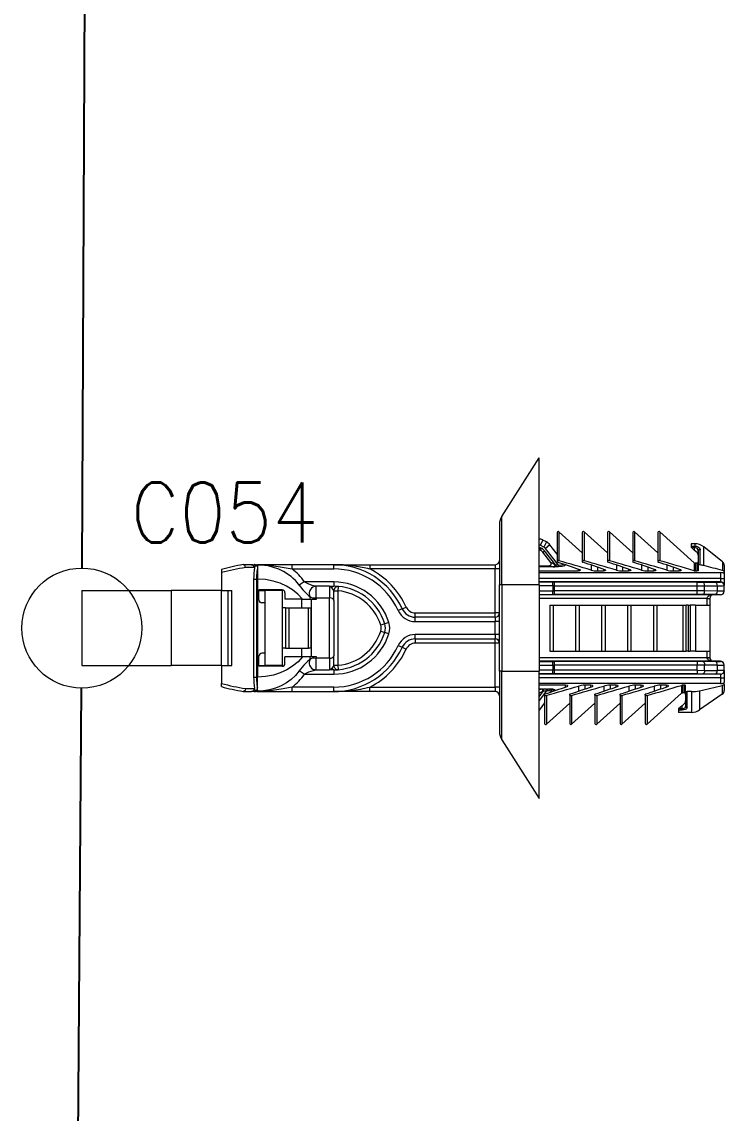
# Model space of a CAD drawing. Header units: inches. Extents: x 47316 to 59086, y 3141 to 11743.
# Drawn here: x 54963.35 to 54992.61, y 10122.19 to 10167.63 of the extents above; entities that cross this region are included whole.
import ezdxf

# ---------------------------------------------------------------- set-up
doc = ezdxf.new("R2010")
doc.units = ezdxf.units.IN
doc.header["$MEASUREMENT"] = 0
doc.styles.get("Standard").update_dxf_attribs({"font": ''})
doc.styles.get('Standard').set_extended_font_data('SimSun')
doc.linetypes.add('_VH_FELT_TAPE', pattern='A,0.4,-0.7,["FELT",Standard,S=0.3,R=0,X=-0.5,Y=-0.15],-0.7', length=1.8)

msp = doc.modelspace()

# ---------------------------------------------------------------- linework, layer by layer
at = {"color": 0, "linetype": '_VH_FELT_TAPE', "lineweight": -3, "ltscale": 5}
for p, q in [((54965.86, 10144.889), (54966.128, 10203.412)), ((54965.501, 10092.667), (54965.831, 10139.889))]:
    msp.add_line(p, q, dxfattribs=at)
at = {"color": 0, "lineweight": 15}
for p, q in [((54983.343, 10147.037), (54984.899, 10149.479)), ((54984.899, 10144.189), (54984.899, 10149.479)), ((54983.249, 10146.714), (54983.249, 10144.189)), ((54983.343, 10144.189), (54983.343, 10147.037)), ((54985.649, 10146.363), (54985.649, 10145.183)), ((54985.725, 10146.397), (54985.725, 10145.194)), ((54986.699, 10145.521), (54985.725, 10146.397)), ((54986.699, 10146.363), (54986.699, 10145.183)), ((54986.775, 10146.397), (54986.775, 10145.194)), ((54987.749, 10145.521), (54986.775, 10146.397)), ((54987.749, 10146.363), (54987.749, 10145.183)), ((54987.825, 10146.397), (54987.825, 10145.194)), ((54988.799, 10145.521), (54987.825, 10146.397)), ((54988.799, 10146.363), (54988.799, 10145.183)), ((54988.875, 10146.397), (54988.875, 10145.194)), ((54989.849, 10145.521), (54988.875, 10146.397)), ((54989.849, 10146.363), (54989.849, 10145.183)), ((54989.925, 10146.397), (54989.925, 10145.194)), ((54991.361, 10145.104), (54989.925, 10146.397)), ((54984.912, 10145.654), (54984.954, 10145.733)), ((54985.049, 10146.056), (54984.937, 10145.844)), ((54985.092, 10145.762), (54984.937, 10145.845)), ((54984.954, 10145.733), (54984.999, 10145.709)), ((54985.204, 10145.974), (54985.049, 10146.056)), ((54985.204, 10145.974), (54985.092, 10145.762)), ((54985.348, 10145.854), (54985.159, 10145.706)), ((54985.649, 10145.468), (54985.348, 10145.854)), ((54991.229, 10145.899), (54991.229, 10145.801)), ((54991.381, 10145.899), (54991.229, 10145.899)), ((54991.229, 10145.801), (54991.379, 10145.801)), ((54991.229, 10145.801), (54991.229, 10145.777)), ((54991.379, 10145.745), (54991.242, 10145.745)), ((54991.379, 10145.621), (54991.244, 10145.743)), ((54991.379, 10145.801), (54991.381, 10145.801)), ((54991.379, 10145.745), (54991.379, 10145.801)), ((54991.38, 10145.745), (54991.379, 10145.745)), ((54991.379, 10145.621), (54991.379, 10145.745)), ((54991.38, 10145.745), (54991.381, 10145.801)), ((54991.456, 10145.722), (54991.38, 10145.745)), ((54991.381, 10145.899), (54991.381, 10145.801)), ((54991.381, 10145.801), (54991.451, 10145.793)), ((54991.451, 10145.793), (54991.514, 10145.77)), ((54991.493, 10145.691), (54991.456, 10145.722)), ((54991.514, 10145.77), (54991.575, 10145.726)), ((54991.575, 10145.726), (54991.609, 10145.672)), ((54991.755, 10144.992), (54991.755, 10145.769)), ((54992.541, 10145.143), (54991.755, 10145.769)), ((54984.912, 10145.654), (54984.957, 10145.63)), ((54984.957, 10145.63), (54984.999, 10145.709)), ((54985.052, 10145.55), (54985.123, 10145.605)), ((54985.385, 10145.124), (54985.052, 10145.55)), ((54985.591, 10145.006), (54985.123, 10145.605)), ((54985.705, 10145.006), (54985.159, 10145.706)), ((54991.479, 10145.531), (54991.379, 10145.621)), ((54991.519, 10145.648), (54991.493, 10145.691)), ((54991.529, 10145.604), (54991.519, 10145.648)), ((54991.529, 10145.604), (54991.529, 10145.001)), ((54991.609, 10145.672), (54991.612, 10145.652)), ((54991.612, 10145.019), (54991.612, 10145.652)), ((54971.669, 10144.829), (54971.669, 10144.696)), ((54972.575, 10145.029), (54972.569, 10145.029)), ((54972.916, 10145.029), (54972.575, 10145.029)), ((54972.6, 10145.025), (54972.575, 10145.029)), ((54972.65, 10144.985), (54972.6, 10145.025)), ((54972.674, 10144.909), (54972.65, 10144.985)), ((54973.035, 10144.909), (54972.674, 10144.909)), ((54972.916, 10145.029), (54973.025, 10145.029)), ((54973.025, 10145.029), (54973.046, 10145.029)), ((54973.046, 10145.029), (54973.142, 10145.029)), ((54973.097, 10144.996), (54973.107, 10145.006)), ((54973.145, 10145.029), (54973.142, 10145.029)), ((54973.161, 10144.88), (54973.144, 10144.751)), ((54973.145, 10145.029), (54973.434, 10145.029)), ((54973.145, 10145.029), (54973.156, 10145.026)), ((54973.156, 10145.026), (54973.161, 10145.019)), ((54973.161, 10145.019), (54973.168, 10144.998)), ((54973.167, 10144.936), (54973.161, 10144.88)), ((54973.169, 10144.974), (54973.167, 10144.936)), ((54973.168, 10144.998), (54973.168, 10144.991)), ((54973.169, 10145.017), (54973.169, 10144.991)), ((54973.169, 10144.991), (54973.169, 10144.974)), ((54973.169, 10144.974), (54973.169, 10144.429)), ((54974.607, 10145.029), (54973.434, 10145.029)), ((54973.455, 10145.015), (54973.85, 10144.98)), ((54973.85, 10144.98), (54974.108, 10144.943)), ((54974.108, 10144.943), (54974.607, 10144.849)), ((54976.343, 10145.029), (54974.607, 10145.029)), ((54974.607, 10144.849), (54974.607, 10145.029)), ((54974.607, 10144.849), (54976.343, 10144.849)), ((54976.343, 10144.849), (54976.343, 10145.029)), ((54976.372, 10145.029), (54976.343, 10145.029)), ((54976.375, 10145.029), (54976.37, 10145.029)), ((54976.375, 10145.029), (54977.845, 10145.029)), ((54977.211, 10144.966), (54977.099, 10144.981)), ((54977.845, 10145.029), (54983.069, 10145.029)), ((54977.845, 10145.029), (54977.845, 10144.849)), ((54983.069, 10144.849), (54977.845, 10144.849)), ((54983.069, 10145.029), (54983.069, 10144.849)), ((54983.069, 10143.019), (54983.069, 10144.849)), ((54983.249, 10144.849), (54983.069, 10144.849)), ((54984.899, 10144.979), (54985.314, 10144.979)), ((54985.553, 10144.934), (54984.899, 10144.934)), ((54985.415, 10144.957), (54985.314, 10144.978)), ((54985.387, 10145.122), (54985.385, 10145.124)), ((54985.392, 10145.119), (54985.387, 10145.122)), ((54985.442, 10145.089), (54985.392, 10145.119)), ((54985.564, 10145.017), (54985.442, 10145.089)), ((54985.591, 10144.933), (54985.553, 10144.934)), ((54985.591, 10145.006), (54985.564, 10145.017)), ((54985.705, 10145.006), (54985.591, 10145.006)), ((54985.591, 10145.006), (54985.591, 10144.933)), ((54985.705, 10144.933), (54985.591, 10144.933)), ((54985.65, 10145.187), (54985.649, 10145.185)), ((54985.649, 10145.185), (54985.649, 10145.183)), ((54985.649, 10145.183), (54985.649, 10145.145)), ((54985.654, 10145.19), (54985.65, 10145.187)), ((54985.664, 10145.194), (54985.654, 10145.19)), ((54985.695, 10145.198), (54985.664, 10145.194)), ((54985.705, 10145.006), (54985.705, 10144.933)), ((54985.772, 10145), (54985.705, 10145.006)), ((54985.843, 10144.947), (54985.705, 10144.933)), ((54985.837, 10145.004), (54985.772, 10145)), ((54985.889, 10145.02), (54985.837, 10145.004)), ((54985.942, 10144.981), (54985.843, 10144.947)), ((54985.927, 10145.045), (54985.889, 10145.02)), ((54986.528, 10144.842), (54986.528, 10144.769)), ((54986.7, 10145.187), (54986.699, 10145.185)), ((54986.699, 10145.185), (54986.699, 10145.183)), ((54986.699, 10145.183), (54986.699, 10145.145)), ((54986.704, 10145.19), (54986.7, 10145.187)), ((54986.714, 10145.194), (54986.704, 10145.19)), ((54986.745, 10145.198), (54986.714, 10145.194)), ((54987.067, 10145.014), (54987.067, 10144.803)), ((54987.328, 10144.927), (54987.328, 10144.769)), ((54987.578, 10144.842), (54987.578, 10144.769)), ((54987.75, 10145.187), (54987.749, 10145.185)), ((54987.749, 10145.185), (54987.749, 10145.183)), ((54987.749, 10145.183), (54987.749, 10145.145)), ((54987.754, 10145.19), (54987.75, 10145.187)), ((54987.764, 10145.194), (54987.754, 10145.19)), ((54987.795, 10145.198), (54987.764, 10145.194)), ((54988.117, 10145.014), (54988.117, 10144.803)), ((54988.378, 10144.927), (54988.378, 10144.769)), ((54988.628, 10144.842), (54988.628, 10144.769)), ((54988.8, 10145.187), (54988.799, 10145.185)), ((54988.799, 10145.185), (54988.799, 10145.183)), ((54988.799, 10145.183), (54988.799, 10145.145)), ((54988.804, 10145.19), (54988.8, 10145.187)), ((54988.814, 10145.194), (54988.804, 10145.19)), ((54988.845, 10145.198), (54988.814, 10145.194)), ((54989.167, 10145.014), (54989.167, 10144.803)), ((54989.428, 10144.927), (54989.428, 10144.769)), ((54989.678, 10144.842), (54989.678, 10144.769)), ((54989.85, 10145.187), (54989.849, 10145.185)), ((54989.849, 10145.185), (54989.849, 10145.183)), ((54989.849, 10145.183), (54989.849, 10145.145)), ((54989.854, 10145.19), (54989.85, 10145.187)), ((54989.864, 10145.194), (54989.854, 10145.19)), ((54989.895, 10145.198), (54989.864, 10145.194)), ((54990.217, 10145.014), (54990.217, 10144.803)), ((54990.478, 10144.927), (54990.478, 10144.769)), ((54990.728, 10144.842), (54990.728, 10144.769)), ((54991.361, 10145.104), (54991.361, 10144.774)), ((54991.401, 10145.089), (54991.401, 10144.769)), ((54991.469, 10145.089), (54991.401, 10145.089)), ((54991.469, 10145.089), (54991.469, 10144.769)), ((54991.533, 10145.009), (54991.529, 10145.004)), ((54991.529, 10145.004), (54991.529, 10145.001)), ((54991.529, 10145.001), (54991.529, 10144.789)), ((54991.541, 10145.013), (54991.533, 10145.009)), ((54991.589, 10145.021), (54991.541, 10145.013)), ((54991.612, 10145.019), (54991.589, 10145.021)), ((54992.541, 10145.143), (54992.541, 10144.787)), ((54992.609, 10145.002), (54992.609, 10144.74)), ((54971.669, 10144.696), (54971.669, 10143.949)), ((54973.005, 10144.429), (54973.005, 10140.349)), ((54973.005, 10144.429), (54973.122, 10144.429)), ((54973.122, 10144.429), (54973.122, 10140.349)), ((54973.169, 10144.429), (54973.122, 10144.429)), ((54973.499, 10144.408), (54973.169, 10144.429)), ((54973.169, 10144.429), (54973.169, 10140.349)), ((54973.822, 10144.347), (54973.499, 10144.408)), ((54984.899, 10144.769), (54986.528, 10144.769)), ((54984.899, 10144.699), (54992.459, 10144.699)), ((54992.459, 10144.458), (54984.899, 10144.458)), ((54986.583, 10144.775), (54986.528, 10144.769)), ((54986.604, 10144.783), (54986.583, 10144.775)), ((54986.614, 10144.79), (54986.604, 10144.783)), ((54986.617, 10144.794), (54986.614, 10144.79)), ((54986.617, 10144.804), (54986.618, 10144.799)), ((54986.618, 10144.799), (54986.617, 10144.794)), ((54987.328, 10144.769), (54987.578, 10144.769)), ((54987.633, 10144.775), (54987.578, 10144.769)), ((54987.654, 10144.783), (54987.633, 10144.775)), ((54987.664, 10144.79), (54987.654, 10144.783)), ((54987.667, 10144.794), (54987.664, 10144.79)), ((54987.667, 10144.804), (54987.668, 10144.799)), ((54987.668, 10144.799), (54987.667, 10144.794)), ((54988.378, 10144.769), (54988.628, 10144.769)), ((54988.683, 10144.775), (54988.628, 10144.769)), ((54988.704, 10144.783), (54988.683, 10144.775)), ((54988.714, 10144.79), (54988.704, 10144.783)), ((54988.717, 10144.794), (54988.714, 10144.79)), ((54988.717, 10144.804), (54988.718, 10144.799)), ((54988.718, 10144.799), (54988.717, 10144.794)), ((54989.428, 10144.769), (54989.678, 10144.769)), ((54989.733, 10144.775), (54989.678, 10144.769)), ((54989.754, 10144.783), (54989.733, 10144.775)), ((54989.764, 10144.79), (54989.754, 10144.783)), ((54989.767, 10144.794), (54989.764, 10144.79)), ((54989.767, 10144.804), (54989.768, 10144.799)), ((54989.768, 10144.799), (54989.767, 10144.794)), ((54990.478, 10144.769), (54990.728, 10144.769)), ((54990.783, 10144.775), (54990.728, 10144.769)), ((54990.804, 10144.783), (54990.783, 10144.775)), ((54990.814, 10144.79), (54990.804, 10144.783)), ((54990.817, 10144.794), (54990.814, 10144.79)), ((54990.817, 10144.804), (54990.818, 10144.799)), ((54990.818, 10144.799), (54990.817, 10144.794)), ((54991.401, 10144.769), (54991.469, 10144.769)), ((54991.506, 10144.773), (54991.469, 10144.769)), ((54991.52, 10144.779), (54991.506, 10144.773)), ((54991.526, 10144.783), (54991.52, 10144.779)), ((54991.528, 10144.786), (54991.526, 10144.783)), ((54991.529, 10144.789), (54991.528, 10144.786)), ((54992.459, 10144.699), (54992.459, 10144.458)), ((54992.459, 10144.458), (54992.609, 10144.458)), ((54992.459, 10144.458), (54992.459, 10144.308)), ((54992.584, 10144.771), (54992.541, 10144.787)), ((54992.601, 10144.758), (54992.584, 10144.771)), ((54992.606, 10144.751), (54992.601, 10144.758)), ((54992.609, 10144.74), (54992.606, 10144.751)), ((54992.609, 10144.74), (54992.609, 10144.649)), ((54992.609, 10144.649), (54992.609, 10144.458)), ((54992.609, 10144.458), (54992.609, 10144.158)), ((54965.849, 10143.949), (54969.569, 10143.949)), ((54965.849, 10143.949), (54965.849, 10140.829)), ((54966.569, 10143.949), (54969.116, 10143.949)), ((54969.569, 10143.949), (54969.569, 10140.829)), ((54971.654, 10143.949), (54969.569, 10143.949)), ((54971.654, 10143.949), (54971.654, 10140.829)), ((54971.654, 10143.949), (54971.947, 10143.949)), ((54971.947, 10143.949), (54972.099, 10143.949)), ((54971.947, 10140.829), (54971.947, 10143.949)), ((54972.099, 10140.829), (54972.099, 10143.949)), ((54973.229, 10143.559), (54973.229, 10143.979)), ((54974.189, 10143.979), (54973.229, 10143.979)), ((54973.229, 10143.949), (54973.469, 10143.949)), ((54974.189, 10143.949), (54973.469, 10143.949)), ((54973.469, 10143.949), (54973.469, 10140.829)), ((54974.108, 10144.256), (54973.822, 10144.347)), ((54974.378, 10144.134), (54974.108, 10144.256)), ((54974.189, 10143.949), (54974.189, 10140.829)), ((54974.628, 10143.982), (54974.378, 10144.134)), ((54974.852, 10143.8), (54974.628, 10143.982)), ((54975.118, 10144.309), (54974.905, 10144.171)), ((54974.905, 10144.171), (54975.051, 10143.987)), ((54975.051, 10143.987), (54975.205, 10143.822)), ((54976.343, 10144.309), (54975.118, 10144.309)), ((54975.279, 10144.228), (54975.118, 10144.309)), ((54975.449, 10144.166), (54975.279, 10144.228)), ((54975.566, 10144.135), (54975.449, 10144.166)), ((54975.611, 10144.129), (54975.566, 10144.135)), ((54976.169, 10144.129), (54975.611, 10144.129)), ((54975.611, 10143.829), (54975.611, 10144.129)), ((54976.169, 10144.129), (54976.343, 10144.129)), ((54976.169, 10144.129), (54976.169, 10143.829)), ((54976.169, 10144.129), (54976.187, 10144.125)), ((54976.187, 10144.125), (54976.222, 10144.101)), ((54976.222, 10144.101), (54976.256, 10144.064)), ((54976.256, 10144.064), (54976.34, 10143.96)), ((54976.34, 10143.96), (54976.348, 10143.945)), ((54976.343, 10144.309), (54976.343, 10144.129)), ((54976.348, 10143.945), (54976.349, 10143.941)), ((54976.349, 10143.829), (54976.349, 10143.941)), ((54976.349, 10143.941), (54976.529, 10143.941)), ((54976.529, 10143.941), (54976.545, 10144.12)), ((54976.529, 10140.837), (54976.529, 10143.941)), ((54983.249, 10140.589), (54983.249, 10144.189)), ((54983.343, 10144.189), (54983.249, 10144.189)), ((54983.343, 10144.189), (54983.343, 10140.589)), ((54984.899, 10144.189), (54983.343, 10144.189)), ((54992.459, 10144.308), (54984.899, 10144.308)), ((54985.458, 10144.299), (54984.899, 10144.298)), ((54984.899, 10144.189), (54984.899, 10140.589)), ((54985.472, 10144.149), (54984.899, 10144.148)), ((54984.899, 10143.934), (54985.472, 10143.933)), ((54985.526, 10144.299), (54985.458, 10144.299)), ((54985.526, 10144.149), (54985.472, 10144.149)), ((54985.472, 10144.149), (54985.472, 10143.933)), ((54985.472, 10143.933), (54985.526, 10143.933)), ((54991.477, 10144.299), (54985.526, 10144.299)), ((54985.526, 10144.298), (54985.526, 10144.149)), ((54985.526, 10144.149), (54991.477, 10144.149)), ((54985.526, 10144.149), (54985.526, 10143.933)), ((54991.477, 10143.933), (54985.526, 10143.933)), ((54985.526, 10143.933), (54985.526, 10143.783)), ((54991.477, 10144.299), (54991.715, 10144.299)), ((54991.477, 10144.149), (54991.477, 10144.299)), ((54991.477, 10144.149), (54991.795, 10144.149)), ((54991.477, 10143.933), (54991.477, 10144.149)), ((54991.477, 10143.784), (54991.477, 10143.933)), ((54991.795, 10143.933), (54991.477, 10143.933)), ((54991.715, 10144.299), (54992.247, 10144.302)), ((54991.795, 10144.149), (54992.327, 10144.152)), ((54991.795, 10143.933), (54991.795, 10144.149)), ((54992.327, 10143.93), (54991.795, 10143.933)), ((54992.271, 10144.295), (54992.247, 10144.302)), ((54992.303, 10144.259), (54992.271, 10144.295)), ((54992.321, 10144.208), (54992.303, 10144.259)), ((54992.327, 10144.152), (54992.321, 10144.208)), ((54992.327, 10143.93), (54992.327, 10144.152)), ((54992.459, 10144.305), (54992.459, 10144.308)), ((54992.609, 10144.158), (54992.609, 10144.155)), ((54992.609, 10143.927), (54992.609, 10144.155)), ((54992.609, 10143.927), (54992.609, 10143.919)), ((54974.309, 10143.859), (54974.309, 10143.589)), ((54975.047, 10143.589), (54974.309, 10143.589)), ((54975.047, 10143.589), (54974.852, 10143.8)), ((54974.999, 10143.589), (54974.999, 10143.229)), ((54975.047, 10143.589), (54975.375, 10143.589)), ((54975.205, 10143.822), (54975.306, 10143.731)), ((54975.306, 10143.731), (54975.345, 10143.705)), ((54975.375, 10143.589), (54975.627, 10143.589)), ((54975.419, 10141.189), (54975.419, 10143.589)), ((54975.611, 10143.649), (54975.611, 10143.829)), ((54975.611, 10143.649), (54976.169, 10143.649)), ((54976.169, 10143.829), (54976.169, 10143.649)), ((54976.169, 10142.389), (54976.169, 10143.649)), ((54976.349, 10143.541), (54976.349, 10143.829)), ((54976.349, 10143.541), (54976.349, 10142.389)), ((54984.899, 10143.784), (54985.458, 10143.783)), ((54992.159, 10143.774), (54984.899, 10143.774)), ((54991.889, 10143.624), (54984.899, 10143.624)), ((54985.458, 10143.783), (54985.526, 10143.783)), ((54991.477, 10143.783), (54985.526, 10143.783)), ((54991.715, 10143.783), (54991.477, 10143.783)), ((54992.247, 10143.78), (54991.715, 10143.783)), ((54991.889, 10143.624), (54991.925, 10143.698)), ((54991.889, 10143.624), (54991.889, 10143.622)), ((54991.889, 10143.624), (54992.009, 10143.623)), ((54991.889, 10143.622), (54991.889, 10143.349)), ((54991.889, 10143.622), (54992.009, 10143.622)), ((54991.925, 10143.698), (54991.969, 10143.73)), ((54991.969, 10143.73), (54992.001, 10143.745)), ((54992.009, 10143.623), (54992.009, 10143.622)), ((54992.009, 10143.622), (54992.009, 10143.349)), ((54992.159, 10143.774), (54992.159, 10143.769)), ((54992.459, 10143.769), (54992.159, 10143.769)), ((54992.459, 10143.777), (54992.459, 10143.769)), ((54973.469, 10143.439), (54973.349, 10143.439)), ((54974.34, 10143.229), (54974.189, 10143.229)), ((54974.34, 10143.229), (54974.468, 10143.229)), ((54974.34, 10143.229), (54974.34, 10141.549)), ((54974.468, 10143.229), (54975.29, 10143.229)), ((54974.468, 10143.229), (54974.468, 10141.549)), ((54975.29, 10143.229), (54975.409, 10143.229)), ((54975.29, 10141.549), (54975.29, 10143.229)), ((54975.409, 10141.549), (54975.409, 10143.229)), ((54979.195, 10143.191), (54979.031, 10143.117)), ((54979.195, 10143.191), (54979.359, 10143.266)), ((54979.741, 10143.019), (54983.069, 10143.019)), ((54979.741, 10142.839), (54979.741, 10143.019)), ((54983.069, 10142.839), (54983.069, 10143.019)), ((54983.249, 10143.019), (54983.069, 10143.019)), ((54985.34, 10143.349), (54985.485, 10143.349)), ((54985.34, 10143.349), (54985.34, 10141.429)), ((54985.485, 10143.349), (54986.573, 10143.349)), ((54985.485, 10143.349), (54985.485, 10141.429)), ((54986.42, 10143.349), (54986.565, 10143.349)), ((54986.42, 10143.349), (54986.42, 10141.429)), ((54986.565, 10143.349), (54987.653, 10143.349)), ((54986.565, 10143.349), (54986.565, 10141.429)), ((54986.573, 10143.349), (54986.723, 10143.349)), ((54987.5, 10143.349), (54987.645, 10143.349)), ((54987.5, 10143.349), (54987.5, 10141.429)), ((54987.645, 10143.349), (54988.733, 10143.349)), ((54987.645, 10143.349), (54987.645, 10141.429)), ((54987.653, 10143.349), (54987.803, 10143.349)), ((54988.58, 10143.349), (54988.725, 10143.349)), ((54988.58, 10143.349), (54988.58, 10141.429)), ((54988.725, 10143.349), (54989.813, 10143.349)), ((54988.725, 10143.349), (54988.725, 10141.429)), ((54988.733, 10143.349), (54988.883, 10143.349)), ((54989.66, 10143.349), (54989.805, 10143.349)), ((54989.66, 10143.349), (54989.66, 10141.429)), ((54989.805, 10143.349), (54990.893, 10143.349)), ((54989.805, 10143.349), (54989.805, 10141.429)), ((54989.813, 10143.349), (54989.963, 10143.349)), ((54990.893, 10143.349), (54991.022, 10143.349)), ((54990.893, 10143.349), (54990.893, 10141.429)), ((54991.109, 10143.349), (54991.022, 10143.349)), ((54991.022, 10141.429), (54991.022, 10143.349)), ((54991.109, 10143.349), (54991.185, 10143.349)), ((54991.109, 10143.349), (54991.109, 10141.429)), ((54991.409, 10143.349), (54991.185, 10143.349)), ((54991.185, 10143.349), (54991.185, 10141.429)), ((54991.409, 10143.349), (54992.009, 10143.349)), ((54991.409, 10143.349), (54991.409, 10141.429)), ((54992.009, 10143.349), (54992.009, 10141.429)), ((54978.471, 10142.57), (54978.299, 10142.515)), ((54978.642, 10142.624), (54978.471, 10142.57)), ((54979.741, 10142.659), (54979.741, 10142.839)), ((54983.069, 10142.839), (54979.741, 10142.839)), ((54979.741, 10142.659), (54983.069, 10142.659)), ((54983.069, 10142.839), (54983.069, 10142.659)), ((54983.069, 10142.119), (54983.069, 10142.659)), ((54983.249, 10142.659), (54983.069, 10142.659)), ((54976.169, 10141.129), (54976.169, 10142.389)), ((54976.349, 10142.389), (54976.349, 10141.237)), ((54978.299, 10142.263), (54978.471, 10142.208)), ((54978.642, 10142.154), (54978.471, 10142.208)), ((54983.069, 10142.119), (54979.741, 10142.119)), ((54979.741, 10141.939), (54979.741, 10142.119)), ((54983.069, 10142.119), (54983.069, 10141.939)), ((54983.249, 10142.119), (54983.069, 10142.119)), ((54979.031, 10141.661), (54979.195, 10141.587)), ((54979.741, 10141.939), (54983.069, 10141.939)), ((54979.741, 10141.939), (54979.741, 10141.759)), ((54983.069, 10141.759), (54979.741, 10141.759)), ((54983.069, 10141.759), (54983.069, 10141.939)), ((54983.069, 10139.929), (54983.069, 10141.759)), ((54983.249, 10141.759), (54983.069, 10141.759)), ((54973.229, 10140.799), (54973.229, 10141.219)), ((54973.469, 10141.339), (54973.349, 10141.339)), ((54974.34, 10141.549), (54974.189, 10141.549)), ((54975.047, 10141.189), (54974.309, 10141.189)), ((54974.309, 10140.919), (54974.309, 10141.189)), ((54974.34, 10141.549), (54974.468, 10141.549)), ((54974.468, 10141.549), (54975.29, 10141.549)), ((54975.047, 10141.189), (54974.855, 10140.981)), ((54974.999, 10141.549), (54974.999, 10141.189)), ((54975.375, 10141.189), (54975.047, 10141.189)), ((54975.409, 10141.549), (54975.29, 10141.549)), ((54975.627, 10141.189), (54975.375, 10141.189)), ((54976.349, 10140.949), (54976.349, 10141.237)), ((54979.195, 10141.587), (54979.359, 10141.513)), ((54985.34, 10141.429), (54985.485, 10141.429)), ((54985.485, 10141.429), (54986.42, 10141.429)), ((54986.42, 10141.429), (54986.565, 10141.429)), ((54986.565, 10141.429), (54987.5, 10141.429)), ((54987.5, 10141.429), (54987.645, 10141.429)), ((54987.645, 10141.429), (54988.58, 10141.429)), ((54988.58, 10141.429), (54988.725, 10141.429)), ((54988.725, 10141.429), (54989.66, 10141.429)), ((54989.66, 10141.429), (54989.805, 10141.429)), ((54989.805, 10141.429), (54990.893, 10141.429)), ((54990.893, 10141.429), (54991.022, 10141.429)), ((54991.109, 10141.429), (54991.022, 10141.429)), ((54991.109, 10141.429), (54991.185, 10141.429)), ((54991.409, 10141.429), (54991.185, 10141.429)), ((54991.409, 10141.429), (54992.009, 10141.429)), ((54991.889, 10141.429), (54991.889, 10141.156)), ((54992.009, 10141.429), (54992.009, 10141.156)), ((54965.849, 10140.829), (54969.569, 10140.829)), ((54971.654, 10140.829), (54969.569, 10140.829)), ((54971.654, 10140.829), (54971.947, 10140.829)), ((54971.669, 10140.829), (54971.669, 10140.082)), ((54971.947, 10140.829), (54972.099, 10140.829)), ((54973.229, 10140.829), (54973.469, 10140.829)), ((54974.189, 10140.799), (54973.229, 10140.799)), ((54974.189, 10140.829), (54973.469, 10140.829)), ((54974.632, 10140.8), (54974.384, 10140.647)), ((54974.855, 10140.981), (54974.632, 10140.8)), ((54975.104, 10140.851), (54974.959, 10140.679)), ((54975.25, 10140.999), (54975.104, 10140.851)), ((54975.318, 10141.056), (54975.25, 10140.999)), ((54975.345, 10141.073), (54975.318, 10141.056)), ((54976.169, 10141.129), (54975.611, 10141.129)), ((54975.611, 10140.949), (54975.611, 10141.129)), ((54975.611, 10140.649), (54975.611, 10140.949)), ((54976.169, 10141.129), (54976.169, 10140.949)), ((54976.169, 10140.949), (54976.169, 10140.649)), ((54976.258, 10140.718), (54976.203, 10140.662)), ((54976.309, 10140.779), (54976.259, 10140.718)), ((54976.259, 10140.718), (54976.3, 10140.667)), ((54976.343, 10140.824), (54976.309, 10140.779)), ((54976.348, 10140.834), (54976.343, 10140.824)), ((54976.349, 10140.837), (54976.348, 10140.834)), ((54976.349, 10140.837), (54976.349, 10140.949)), ((54976.529, 10140.837), (54976.349, 10140.837)), ((54976.545, 10140.658), (54976.529, 10140.837)), ((54991.889, 10141.154), (54984.899, 10141.154)), ((54992.159, 10141.004), (54984.899, 10141.004)), ((54984.899, 10140.994), (54985.458, 10140.995)), ((54984.899, 10140.844), (54985.472, 10140.844)), ((54985.458, 10140.995), (54985.526, 10140.995)), ((54985.472, 10140.845), (54985.526, 10140.845)), ((54985.472, 10140.844), (54985.472, 10140.63)), ((54991.477, 10140.995), (54985.526, 10140.995)), ((54985.526, 10140.995), (54985.526, 10140.845)), ((54991.477, 10140.845), (54985.526, 10140.845)), ((54985.526, 10140.845), (54985.526, 10140.63)), ((54991.715, 10140.995), (54991.477, 10140.995)), ((54991.477, 10140.995), (54991.477, 10140.845)), ((54991.795, 10140.845), (54991.477, 10140.845)), ((54991.477, 10140.63), (54991.477, 10140.845)), ((54992.247, 10140.998), (54991.715, 10140.995)), ((54991.715, 10140.995), (54991.728, 10140.993)), ((54991.728, 10140.993), (54991.751, 10140.979)), ((54991.751, 10140.979), (54991.771, 10140.95)), ((54991.771, 10140.95), (54991.785, 10140.914)), ((54991.785, 10140.914), (54991.795, 10140.845)), ((54992.327, 10140.848), (54991.795, 10140.845)), ((54991.795, 10140.629), (54991.795, 10140.845)), ((54991.889, 10141.156), (54991.889, 10141.154)), ((54992.009, 10141.156), (54991.889, 10141.156)), ((54991.889, 10141.154), (54992.009, 10141.155)), ((54991.909, 10141.098), (54991.889, 10141.154)), ((54991.936, 10141.07), (54991.909, 10141.098)), ((54992.003, 10141.032), (54991.936, 10141.07)), ((54992.009, 10141.156), (54992.009, 10141.155)), ((54992.459, 10141.009), (54992.159, 10141.009)), ((54992.159, 10141.004), (54992.159, 10141.009)), ((54992.327, 10140.626), (54992.327, 10140.848)), ((54992.459, 10141.001), (54992.459, 10141.009)), ((54992.609, 10140.851), (54992.609, 10140.859)), ((54992.609, 10140.623), (54992.609, 10140.851)), ((54973.005, 10140.349), (54973.122, 10140.349)), ((54973.169, 10140.349), (54973.122, 10140.349)), ((54973.503, 10140.37), (54973.169, 10140.349)), ((54973.169, 10139.804), (54973.169, 10140.349)), ((54973.829, 10140.432), (54973.503, 10140.37)), ((54974.114, 10140.524), (54973.829, 10140.432)), ((54974.384, 10140.647), (54974.114, 10140.524)), ((54974.75, 10140.418), (54974.57, 10140.25)), ((54974.906, 10140.607), (54974.75, 10140.418)), ((54974.959, 10140.679), (54974.905, 10140.607)), ((54975.118, 10140.469), (54974.905, 10140.607)), ((54975.118, 10140.469), (54975.304, 10140.56)), ((54975.118, 10140.469), (54976.349, 10140.469)), ((54975.304, 10140.56), (54975.496, 10140.626)), ((54975.496, 10140.626), (54975.611, 10140.649)), ((54975.611, 10140.649), (54976.169, 10140.649)), ((54976.177, 10140.65), (54976.169, 10140.649)), ((54976.349, 10140.649), (54976.169, 10140.649)), ((54976.203, 10140.662), (54976.177, 10140.65)), ((54976.3, 10140.667), (54976.349, 10140.649)), ((54976.349, 10140.649), (54976.349, 10140.469)), ((54983.249, 10140.589), (54983.249, 10138.064)), ((54983.343, 10140.589), (54983.249, 10140.589)), ((54983.343, 10137.742), (54983.343, 10140.589)), ((54983.343, 10140.589), (54984.899, 10140.589)), ((54985.472, 10140.63), (54984.899, 10140.63)), ((54984.899, 10135.299), (54984.899, 10140.589)), ((54985.458, 10140.48), (54984.899, 10140.48)), ((54992.459, 10140.47), (54984.899, 10140.47)), ((54992.459, 10140.32), (54984.899, 10140.32)), ((54985.526, 10140.48), (54985.458, 10140.48)), ((54985.526, 10140.63), (54985.472, 10140.63)), ((54991.477, 10140.63), (54985.526, 10140.63)), ((54985.526, 10140.63), (54985.526, 10140.48)), ((54991.477, 10140.48), (54985.526, 10140.48)), ((54991.477, 10140.63), (54991.795, 10140.629)), ((54991.477, 10140.63), (54991.477, 10140.48)), ((54991.477, 10140.48), (54991.715, 10140.479)), ((54991.738, 10140.486), (54991.715, 10140.479)), ((54991.715, 10140.479), (54992.247, 10140.476)), ((54991.771, 10140.522), (54991.738, 10140.486)), ((54991.789, 10140.573), (54991.771, 10140.522)), ((54991.795, 10140.629), (54991.789, 10140.573)), ((54991.795, 10140.629), (54992.327, 10140.626)), ((54992.459, 10140.473), (54992.459, 10140.47)), ((54992.459, 10140.47), (54992.459, 10140.32)), ((54992.459, 10140.32), (54992.609, 10140.32)), ((54992.459, 10140.32), (54992.459, 10140.079)), ((54992.609, 10140.62), (54992.609, 10140.623)), ((54992.609, 10140.62), (54992.609, 10140.32)), ((54992.609, 10140.32), (54992.609, 10140.129)), ((54971.669, 10139.949), (54971.669, 10140.082)), ((54972.674, 10139.869), (54972.65, 10139.793)), ((54972.674, 10139.869), (54973.035, 10139.869)), ((54973.144, 10140.027), (54973.155, 10139.943)), ((54973.155, 10139.943), (54973.161, 10139.898)), ((54973.673, 10139.817), (54973.422, 10139.775)), ((54973.917, 10139.887), (54973.673, 10139.817)), ((54974.153, 10139.843), (54973.689, 10139.781)), ((54974.15, 10139.983), (54973.917, 10139.887)), ((54974.369, 10140.104), (54974.15, 10139.983)), ((54974.607, 10139.929), (54974.153, 10139.843)), ((54974.57, 10140.25), (54974.369, 10140.104)), ((54976.343, 10139.929), (54974.607, 10139.929)), ((54974.607, 10139.749), (54974.607, 10139.929)), ((54976.343, 10139.749), (54976.343, 10139.929)), ((54977.845, 10139.929), (54983.069, 10139.929)), ((54977.845, 10139.749), (54977.845, 10139.929)), ((54983.069, 10139.929), (54983.069, 10139.749)), ((54983.249, 10139.929), (54983.069, 10139.929)), ((54992.459, 10140.079), (54984.899, 10140.079)), ((54986.003, 10140.009), (54984.899, 10140.009)), ((54985.05, 10139.844), (54984.899, 10139.844)), ((54985.05, 10139.844), (54985.088, 10139.845)), ((54985.2, 10139.845), (54985.088, 10139.845)), ((54985.088, 10139.772), (54985.088, 10139.845)), ((54985.2, 10139.845), (54985.249, 10139.844)), ((54985.2, 10139.772), (54985.2, 10139.845)), ((54985.439, 10139.844), (54985.249, 10139.844)), ((54985.439, 10139.844), (54985.439, 10139.814)), ((54986.061, 10140.002), (54986.003, 10140.009)), ((54986.003, 10139.936), (54986.003, 10140.009)), ((54986.08, 10139.995), (54986.061, 10140.002)), ((54986.068, 10139.958), (54986.088, 10139.968)), ((54986.089, 10139.988), (54986.08, 10139.995)), ((54986.088, 10139.968), (54986.092, 10139.974)), ((54986.092, 10139.984), (54986.089, 10139.988)), ((54986.093, 10139.979), (54986.092, 10139.984)), ((54986.092, 10139.974), (54986.093, 10139.979)), ((54986.542, 10139.975), (54986.542, 10139.764)), ((54987.053, 10140.009), (54986.803, 10140.009)), ((54986.803, 10140.009), (54986.803, 10139.851)), ((54987.111, 10140.002), (54987.053, 10140.009)), ((54987.053, 10139.936), (54987.053, 10140.009)), ((54987.13, 10139.995), (54987.111, 10140.002)), ((54987.118, 10139.958), (54987.138, 10139.968)), ((54987.139, 10139.988), (54987.13, 10139.995)), ((54987.138, 10139.968), (54987.142, 10139.974)), ((54987.142, 10139.984), (54987.139, 10139.988)), ((54987.143, 10139.979), (54987.142, 10139.984)), ((54987.142, 10139.974), (54987.143, 10139.979)), ((54987.592, 10139.975), (54987.592, 10139.764)), ((54988.103, 10140.009), (54987.853, 10140.009)), ((54987.853, 10140.009), (54987.853, 10139.851)), ((54988.161, 10140.002), (54988.103, 10140.009)), ((54988.103, 10139.936), (54988.103, 10140.009)), ((54988.18, 10139.995), (54988.161, 10140.002)), ((54988.168, 10139.958), (54988.188, 10139.968)), ((54988.189, 10139.988), (54988.18, 10139.995)), ((54988.188, 10139.968), (54988.192, 10139.974)), ((54988.192, 10139.984), (54988.189, 10139.988)), ((54988.193, 10139.979), (54988.192, 10139.984)), ((54988.192, 10139.974), (54988.193, 10139.979)), ((54988.642, 10139.975), (54988.642, 10139.764)), ((54989.153, 10140.009), (54988.903, 10140.009)), ((54988.903, 10140.009), (54988.903, 10139.851)), ((54989.211, 10140.002), (54989.153, 10140.009)), ((54989.153, 10139.936), (54989.153, 10140.009)), ((54989.23, 10139.995), (54989.211, 10140.002)), ((54989.218, 10139.958), (54989.238, 10139.968)), ((54989.239, 10139.988), (54989.23, 10139.995)), ((54989.238, 10139.968), (54989.242, 10139.974)), ((54989.242, 10139.984), (54989.239, 10139.988)), ((54989.243, 10139.979), (54989.242, 10139.984)), ((54989.242, 10139.974), (54989.243, 10139.979)), ((54989.692, 10139.975), (54989.692, 10139.764)), ((54990.203, 10140.009), (54989.953, 10140.009)), ((54989.953, 10140.009), (54989.953, 10139.851)), ((54990.261, 10140.002), (54990.203, 10140.009)), ((54990.203, 10139.936), (54990.203, 10140.009)), ((54990.28, 10139.995), (54990.261, 10140.002)), ((54990.268, 10139.958), (54990.288, 10139.968)), ((54990.289, 10139.988), (54990.28, 10139.995)), ((54990.288, 10139.968), (54990.292, 10139.974)), ((54990.292, 10139.984), (54990.289, 10139.988)), ((54990.293, 10139.979), (54990.292, 10139.984)), ((54990.292, 10139.974), (54990.293, 10139.979)), ((54990.836, 10140.004), (54990.836, 10139.674)), ((54990.944, 10140.009), (54990.876, 10140.009)), ((54990.876, 10140.009), (54990.876, 10139.689)), ((54990.981, 10140.005), (54990.944, 10140.009)), ((54990.944, 10140.009), (54990.944, 10139.689)), ((54990.995, 10139.999), (54990.981, 10140.005)), ((54991.001, 10139.995), (54990.995, 10139.999)), ((54991.003, 10139.993), (54991.001, 10139.995)), ((54991.004, 10139.989), (54991.003, 10139.993)), ((54991.004, 10139.763), (54991.004, 10139.989)), ((54992.58, 10140.008), (54992.531, 10139.991)), ((54992.531, 10139.991), (54992.531, 10139.635)), ((54992.6, 10140.022), (54992.58, 10140.008)), ((54992.606, 10140.029), (54992.6, 10140.022)), ((54992.609, 10140.041), (54992.606, 10140.029)), ((54992.609, 10140.041), (54992.609, 10140.129)), ((54992.609, 10140.041), (54992.609, 10139.784)), ((54972.569, 10139.749), (54972.575, 10139.749)), ((54972.6, 10139.753), (54972.575, 10139.749)), ((54972.575, 10139.749), (54972.916, 10139.749)), ((54972.65, 10139.793), (54972.6, 10139.753)), ((54973.025, 10139.749), (54972.916, 10139.749)), ((54973.046, 10139.749), (54973.025, 10139.749)), ((54973.113, 10139.749), (54973.046, 10139.749)), ((54973.107, 10139.772), (54973.097, 10139.782)), ((54973.145, 10139.749), (54973.113, 10139.749)), ((54973.159, 10139.755), (54973.145, 10139.749)), ((54973.145, 10139.749), (54973.434, 10139.749)), ((54973.163, 10139.763), (54973.159, 10139.755)), ((54973.168, 10139.787), (54973.163, 10139.763)), ((54973.169, 10139.804), (54973.169, 10139.787)), ((54973.169, 10139.761), (54973.169, 10139.787)), ((54973.422, 10139.775), (54973.169, 10139.761)), ((54973.434, 10139.749), (54974.607, 10139.749)), ((54973.689, 10139.781), (54973.455, 10139.763)), ((54974.607, 10139.749), (54976.343, 10139.749)), ((54976.37, 10139.749), (54976.343, 10139.749)), ((54976.353, 10139.749), (54976.372, 10139.749)), ((54977.845, 10139.749), (54976.369, 10139.749)), ((54976.375, 10139.749), (54976.37, 10139.749)), ((54977.024, 10139.788), (54977.088, 10139.795)), ((54983.069, 10139.749), (54977.845, 10139.749)), ((54985.2, 10139.772), (54984.899, 10139.372)), ((54984.899, 10139.521), (54985.088, 10139.772)), ((54985.061, 10139.761), (54985.088, 10139.772)), ((54985.088, 10139.772), (54985.2, 10139.772)), ((54985.124, 10139.595), (54985.124, 10139.633)), ((54985.124, 10139.593), (54985.124, 10139.595)), ((54985.124, 10139.595), (54985.124, 10138.415)), ((54985.125, 10139.591), (54985.124, 10139.593)), ((54985.129, 10139.589), (54985.125, 10139.591)), ((54985.139, 10139.584), (54985.129, 10139.589)), ((54985.17, 10139.58), (54985.139, 10139.584)), ((54985.2, 10139.772), (54985.24, 10139.777)), ((54985.2, 10139.584), (54985.2, 10138.381)), ((54986.174, 10139.595), (54986.174, 10139.633)), ((54986.174, 10139.593), (54986.174, 10139.595)), ((54986.174, 10139.595), (54986.174, 10138.415)), ((54986.175, 10139.591), (54986.174, 10139.593)), ((54986.179, 10139.589), (54986.175, 10139.591)), ((54986.189, 10139.584), (54986.179, 10139.589)), ((54986.22, 10139.58), (54986.189, 10139.584)), ((54986.25, 10139.584), (54986.25, 10138.381)), ((54987.224, 10139.595), (54987.224, 10139.633)), ((54987.224, 10139.593), (54987.224, 10139.595)), ((54987.224, 10139.595), (54987.224, 10138.415)), ((54987.225, 10139.591), (54987.224, 10139.593)), ((54987.229, 10139.589), (54987.225, 10139.591)), ((54987.239, 10139.584), (54987.229, 10139.589)), ((54987.27, 10139.58), (54987.239, 10139.584)), ((54987.3, 10139.584), (54987.3, 10138.381)), ((54988.274, 10139.595), (54988.274, 10139.633)), ((54988.274, 10139.593), (54988.274, 10139.595)), ((54988.274, 10139.595), (54988.274, 10138.415)), ((54988.275, 10139.591), (54988.274, 10139.593)), ((54988.279, 10139.589), (54988.275, 10139.591)), ((54988.289, 10139.584), (54988.279, 10139.589)), ((54988.32, 10139.58), (54988.289, 10139.584)), ((54988.35, 10139.584), (54988.35, 10138.381)), ((54989.324, 10139.595), (54989.324, 10139.633)), ((54989.324, 10139.593), (54989.324, 10139.595)), ((54989.324, 10139.595), (54989.324, 10138.415)), ((54989.325, 10139.591), (54989.324, 10139.593)), ((54989.329, 10139.589), (54989.325, 10139.591)), ((54989.339, 10139.584), (54989.329, 10139.589)), ((54989.37, 10139.58), (54989.339, 10139.584)), ((54990.836, 10139.674), (54989.4, 10138.381)), ((54989.4, 10139.584), (54989.4, 10138.381)), ((54990.944, 10139.689), (54990.876, 10139.689)), ((54991.004, 10139.763), (54991.005, 10139.759)), ((54991.004, 10139.763), (54991.004, 10139.127)), ((54991.005, 10139.759), (54991.008, 10139.757)), ((54991.008, 10139.757), (54991.015, 10139.752)), ((54991.015, 10139.752), (54991.064, 10139.744)), ((54991.244, 10139.744), (54991.064, 10139.744)), ((54991.064, 10139.074), (54991.064, 10139.744)), ((54991.244, 10139.744), (54991.244, 10138.879)), ((54991.584, 10139.778), (54991.584, 10138.985)), ((54992.531, 10139.635), (54991.584, 10138.985)), ((54985.124, 10139.272), (54984.899, 10138.973)), ((54986.174, 10139.258), (54985.2, 10138.381)), ((54987.224, 10139.258), (54986.25, 10138.381)), ((54988.274, 10139.258), (54987.3, 10138.381)), ((54989.324, 10139.258), (54988.35, 10138.381)), ((54990.704, 10139.001), (54990.704, 10138.977)), ((54990.854, 10138.977), (54990.704, 10138.977)), ((54990.704, 10138.977), (54990.704, 10138.879)), ((54990.717, 10139.034), (54990.854, 10139.034)), ((54990.854, 10139.157), (54990.719, 10139.035)), ((54990.854, 10139.157), (54990.954, 10139.247)), ((54990.854, 10139.034), (54990.854, 10139.157)), ((54990.854, 10139.034), (54990.915, 10139.04)), ((54990.854, 10138.977), (54990.854, 10139.034)), ((54990.925, 10138.982), (54990.854, 10138.977)), ((54990.915, 10139.04), (54990.966, 10139.061)), ((54990.983, 10138.994), (54990.925, 10138.982)), ((54990.966, 10139.061), (54990.991, 10139.084)), ((54991.028, 10139.016), (54990.983, 10138.994)), ((54990.991, 10139.084), (54991.004, 10139.127)), ((54991.055, 10139.042), (54991.028, 10139.016)), ((54991.064, 10139.074), (54991.055, 10139.042)), ((54991.244, 10138.879), (54990.704, 10138.879)), ((54983.343, 10137.742), (54984.899, 10135.299))]:
    msp.add_line(p, q, dxfattribs=at)
at = {"color": 0, "linetype": 'Continuous', "lineweight": 15}
msp.add_circle((54965.849, 10142.389), 2.5, dxfattribs=at)
at = {"color": 0, "lineweight": 15}
for centre, radius, start, end in [((54983.849, 10146.714), 0.6, 147.5, 180), ((54985.695, 10146.363), 0.0457, 90, 180), ((54985.695, 10146.363), 0.0457, 48, 90), ((54986.745, 10146.363), 0.0457, 90, 180), ((54986.745, 10146.363), 0.0457, 48, 90), ((54987.795, 10146.363), 0.0457, 90, 180), ((54987.795, 10146.363), 0.0457, 48, 90), ((54988.845, 10146.363), 0.0457, 90, 180), ((54988.845, 10146.363), 0.0457, 48, 90), ((54989.895, 10146.363), 0.0457, 90, 180), ((54989.895, 10146.363), 0.0457, 48, 90), ((54984.838, 10145.659), 0.45, 62, 82.2372), ((54984.837, 10145.658), 0.211, 61.9448, 73.0285), ((54984.771, 10145.389), 0.39, 62, 70.8244), ((54984.995, 10145.578), 0.208, 37.913, 62.0829), ((54984.993, 10145.577), 0.45, 38, 62), ((54991.275, 10145.777), 0.0457, 180, 227.9968), ((54991.381, 10145.299), 0.6, 51.5001, 90), ((54984.771, 10145.389), 0.3, 62, 64.7229), ((54984.816, 10145.365), 0.3, 38, 62), ((54984.816, 10145.365), 0.39, 38, 62), ((54991.379, 10145.419), 0.15, 2.1012, 48.0011), ((54974.076, 10136.126), 9.03, 99.6115, 105.4628), ((54974.268, 10134.893), 10.142, 99.0393, 104.8456), ((54977.291, 10144.397), 4.286, 173.1332, 179.5664), ((54973.023, 10144.931), 0.0982, 41.6752, 89.1618), ((54973.291, 10144.792), 0.282, 133.4643, 155.3401), ((54973.045, 10144.934), 0.0954, 49.3153, 89.4702), ((54973.168, 10145.102), 0.128, 236.1144, 270.2507), ((54973.163, 10144.959), 0.0731, 104.1522, 139.7566), ((54973.167, 10145.116), 0.126, 241.4091, 270.6024), ((54973.432, 10142.161), 2.868, 89.9575, 95.2655), ((54973.286, 10141.859), 3.16, 86.9284, 92.1243), ((54973.179, 10142.817), 2.2, 83.6672, 90.2524), ((54973.174, 10142.761), 2.256, 64.5543, 83.718), ((54973.43, 10145.002), 0.028, 27.3378, 81.8386), ((54973.388, 10143.182), 2.066, 33.0856, 53.8107), ((54976.343, 10141.898), 3.131, 24.3957, 90), ((54976.343, 10141.898), 2.951, 24.3957, 90), ((54976.337, 10138.982), 6.047, 82.7675, 89.6699), ((54976.133, 10137.379), 7.663, 77.0949, 81.9164), ((54976.343, 10141.898), 3.311, 24.3957, 63.0337), ((54983.069, 10145.209), 0.18, 270, 0), ((54985.314, 10145.069), 0.0903, 270.2526, 37.7542), ((54985.314, 10145.069), 0.09, 270, 38), ((54985.3, 10145.061), 0.106, 22.5714, 36.1095), ((54985.604, 10145.667), 0.735, 255.0981, 266.0119), ((54985.017, 10145.05), 0.548, 347.8318, 356.5457), ((54985.668, 10145.152), 0.0207, 202.5239, 264.9957), ((54950.352, 10038.327), 112.491, 71.20603, 71.70415), ((54985.696, 10145.083), 0.115, 75.4507, 90.8265), ((54944.258, 10000.386), 150.628, 73.48892, 74.02054), ((54985.856, 10145.157), 0.196, 295.842, 315.9144), ((54986.584, 10144.779), 0.0415, 37.118, 77.8645), ((54986.718, 10145.152), 0.0207, 202.5239, 264.9957), ((54951.402, 10038.327), 112.491, 71.20603, 71.70415), ((54986.746, 10145.083), 0.115, 75.4507, 90.8265), ((54945.308, 10000.386), 150.628, 73.48892, 74.02054), ((54987.634, 10144.779), 0.0415, 37.118, 77.8645), ((54987.768, 10145.152), 0.0207, 202.5239, 264.9957), ((54952.452, 10038.327), 112.491, 71.20603, 71.70415), ((54987.796, 10145.083), 0.115, 75.4507, 90.8265), ((54946.358, 10000.386), 150.628, 73.48892, 74.02054), ((54988.684, 10144.779), 0.0415, 37.118, 77.8645), ((54988.818, 10145.152), 0.0207, 202.5239, 264.9957), ((54953.502, 10038.327), 112.491, 71.20603, 71.70415), ((54988.846, 10145.083), 0.115, 75.4507, 90.8265), ((54947.408, 10000.386), 150.628, 73.48892, 74.02054), ((54989.734, 10144.779), 0.0415, 37.118, 77.8645), ((54989.868, 10145.152), 0.0207, 202.5239, 264.9957), ((54954.552, 10038.327), 112.491, 71.20603, 71.70415), ((54989.896, 10145.083), 0.115, 75.4507, 90.8265), ((54954.193, 10020.124), 130.074, 73.39664, 74.05557), ((54990.784, 10144.779), 0.0415, 37.118, 77.8645), ((54991.401, 10145.149), 0.06, 228, 270), ((54991.469, 10145.149), 0.06, 270, 0), ((54991.45, 10143.78), 1.25, 75.9099, 82.5662), ((54966.579, 10046.596), 101.565, 75.18979, 75.64819), ((54992.429, 10145.002), 0.18, 0, 51.5001), ((54975.985, 10144.395), 2.863, 172.8647, 179.3194), ((54973.286, 10142.977), 2.013, 36.4149, 64.7887), ((54987.315, 10145.717), 0.947, 254.8428, 270.8097), ((54988.365, 10145.717), 0.947, 254.8428, 270.8097), ((54989.415, 10145.717), 0.947, 254.8428, 270.8097), ((54990.465, 10145.717), 0.947, 254.8428, 270.8097), ((54991.399, 10144.913), 0.144, 254.7084, 270.8759), ((54974.189, 10143.859), 0.12, 0, 90), ((54975.617, 10143.833), 0.297, 104.3113, 160.8622), ((54976.343, 10141.898), 2.411, 17.522, 90), ((54976.343, 10141.898), 2.231, 17.522, 90), ((54976.529, 10143.941), 0.18, 85.3231, 179.9479), ((54976.343, 10141.898), 2.051, 17.522, 84.8015), ((54992.29, 10149.388), 5.086, 269.5195, 271.9032), ((54992.384, 10153.189), 9.037, 269.6392, 271.4276), ((54992.384, 10134.893), 9.037, 88.5724, 90.3608), ((54992.459, 10143.927), 0.15, 270.0456, 359.9519), ((54992.459, 10143.919), 0.15, 270.0013, 0.0013), ((54973.349, 10143.559), 0.12, 180, 270), ((54974.514, 10143.43), 0.875, 10.4614, 18.3356), ((54974.975, 10143.442), 0.669, 12.7166, 18.05), ((54992.156, 10143.341), 0.433, 89.6626, 111.1152), ((54992.162, 10143.621), 0.153, 91.093, 179.3083), ((54992.159, 10143.619), 0.15, 90.0013, 180.0013), ((54992.29, 10138.694), 5.086, 88.0968, 90.4805), ((54979.741, 10143.439), 0.78, 204.3959, 270), ((54979.741, 10143.439), 0.6, 204.3959, 270), ((54979.741, 10143.439), 0.42, 204.3959, 270), ((54983.069, 10143.019), 0.18, 270, 359.3559), ((54977.898, 10142.389), 0.6, 342.478, 17.522), ((54977.898, 10142.389), 0.78, 342.478, 17.522), ((54976.343, 10142.88), 2.231, 270.15, 342.478), ((54976.343, 10142.88), 2.411, 270.1388, 342.478), ((54976.343, 10142.88), 2.051, 275.1985, 342.478), ((54977.898, 10142.389), 0.42, 342.478, 17.522), ((54979.741, 10141.339), 0.78, 90, 155.604), ((54976.343, 10142.88), 2.951, 270, 335.6043), ((54979.741, 10141.339), 0.6, 90, 155.604), ((54979.741, 10141.339), 0.42, 90, 155.6041), ((54983.069, 10141.759), 0.18, 0.6441, 90), ((54973.349, 10141.219), 0.12, 90, 180), ((54974.515, 10141.348), 0.875, 341.6631, 349.5399), ((54974.975, 10141.336), 0.669, 341.9499, 347.2834), ((54976.343, 10142.88), 3.131, 270, 335.6043), ((54976.343, 10142.88), 3.311, 296.9662, 335.6043), ((54974.189, 10140.919), 0.12, 270, 0), ((54975.617, 10140.945), 0.297, 199.057, 255.8578), ((54976.529, 10140.837), 0.18, 180.0628, 274.72), ((54992.157, 10141.438), 0.434, 249.2765, 270.3069), ((54992.159, 10141.159), 0.15, 179.9987, 269.9987), ((54992.162, 10141.157), 0.153, 180.6916, 268.9071), ((54992.29, 10146.084), 5.086, 269.5195, 271.9032), ((54992.383, 10149.924), 9.076, 269.6433, 271.4242), ((54992.459, 10140.859), 0.15, 359.9987, 89.9987), ((54992.459, 10140.851), 0.15, 0.0481, 89.9544), ((54977.34, 10140.384), 4.335, 180.4611, 186.82), ((54975.713, 10140.365), 2.591, 180.3631, 187.4962), ((54973.388, 10141.597), 2.066, 306.1893, 326.9144), ((54992.29, 10135.39), 5.086, 88.0968, 90.4805), ((54992.384, 10131.587), 9.039, 88.5725, 90.3605), ((54974.268, 10149.886), 10.143, 255.1548, 260.9604), ((54974.076, 10148.65), 9.027, 254.5366, 260.3908), ((54973.291, 10139.986), 0.282, 204.6576, 226.5323), ((54972.328, 10139.776), 0.841, 1.8966, 8.3261), ((54976.139, 10147.357), 7.622, 277.1556, 282.9305), ((54985.168, 10138.777), 1.073, 96.3424, 104.5236), ((54984.523, 10139.728), 0.539, 3.5167, 12.3527), ((54949.827, 10246.451), 112.491, 288.29585, 288.79397), ((54943.733, 10284.392), 150.628, 285.97945, 286.51107), ((54985.803, 10139.739), 0.564, 169.3289, 176.1865), ((54985.183, 10138.818), 1.028, 75.5785, 86.3059), ((54985.48, 10139.729), 0.0943, 115.6429, 157.9296), ((54985.435, 10139.608), 0.235, 51.7931, 89.0598), ((54985.41, 10139.63), 0.186, 51.3929, 81.0144), ((54950.877, 10246.451), 112.491, 288.29585, 288.79397), ((54944.783, 10284.392), 150.628, 285.97945, 286.51107), ((54986.79, 10139.061), 0.947, 89.1903, 105.1572), ((54951.927, 10246.451), 112.491, 288.29585, 288.79397), ((54945.833, 10284.392), 150.628, 285.97945, 286.51107), ((54987.84, 10139.061), 0.947, 89.1903, 105.1572), ((54952.977, 10246.451), 112.491, 288.29585, 288.79397), ((54946.883, 10284.392), 150.628, 285.97945, 286.51107), ((54988.89, 10139.061), 0.947, 89.1903, 105.1572), ((54954.027, 10246.451), 112.491, 288.29585, 288.79397), ((54953.668, 10264.654), 130.074, 285.94443, 286.60336), ((54989.94, 10139.061), 0.947, 89.1903, 105.1572), ((54990.874, 10139.865), 0.144, 89.1241, 105.2916), ((54962.039, 10273.528), 136.974, 282.45624, 282.8623), ((54973.024, 10139.847), 0.0982, 270.8266, 318.1857), ((54973.045, 10139.844), 0.0955, 270.5292, 310.6786), ((54973.168, 10139.676), 0.128, 89.7441, 123.9439), ((54973.167, 10139.662), 0.126, 89.4015, 118.4157), ((54973.163, 10139.819), 0.073, 220.2523, 255.8585), ((54973.286, 10142.919), 3.16, 267.8756, 273.0716), ((54973.432, 10142.617), 2.868, 264.7345, 270.0425), ((54973.43, 10139.776), 0.028, 278.1614, 332.6622), ((54976.341, 10145.792), 6.043, 270.2971, 276.487), ((54983.069, 10139.569), 0.18, 0, 90), ((54984.813, 10139.703), 0.0894, 344.3436, 15.8336), ((54985.331, 10139.075), 0.732, 120.1802, 126.1335), ((54985.228, 10139.335), 0.458, 111.3602, 125.4467), ((54985.143, 10139.626), 0.0207, 95.0043, 157.4761), ((54985.171, 10139.696), 0.115, 269.1735, 284.5493), ((54985.274, 10139.268), 0.51, 76.6972, 93.8347), ((54985.38, 10139.68), 0.0851, 49.1991, 81.9267), ((54986.193, 10139.626), 0.0207, 95.0043, 157.4761), ((54986.221, 10139.696), 0.115, 269.1735, 284.5493), ((54987.243, 10139.626), 0.0207, 95.0043, 157.4761), ((54987.271, 10139.696), 0.115, 269.1735, 284.5493), ((54988.293, 10139.626), 0.0207, 95.0043, 157.4761), ((54988.321, 10139.696), 0.115, 269.1735, 284.5493), ((54989.343, 10139.626), 0.0207, 95.0043, 157.4761), ((54989.371, 10139.696), 0.115, 269.1735, 284.5493), ((54990.876, 10139.629), 0.06, 90, 132), ((54990.944, 10139.629), 0.06, 0, 90), ((54990.854, 10139.359), 0.15, 311.9989, 0), ((54991.256, 10141.355), 1.611, 269.5558, 281.7247), ((54992.429, 10139.784), 0.18, 304.4964, 0), ((54990.75, 10139.001), 0.0457, 132.0023, 179.9968), ((54991.244, 10139.479), 0.6, 270, 304.4964), ((54983.849, 10138.064), 0.6, 180, 212.5), ((54985.17, 10138.415), 0.0457, 180, 270), ((54985.17, 10138.415), 0.0457, 270, 312), ((54986.22, 10138.415), 0.0457, 180, 270), ((54986.22, 10138.415), 0.0457, 270, 312), ((54987.27, 10138.415), 0.0457, 180, 270), ((54987.27, 10138.415), 0.0457, 270, 312), ((54988.32, 10138.415), 0.0457, 180, 270), ((54988.32, 10138.415), 0.0457, 270, 312), ((54989.37, 10138.415), 0.0457, 180, 270), ((54989.37, 10138.415), 0.0457, 270, 312)]:
    msp.add_arc(centre, radius, start, end, dxfattribs=at)
for centre, major_axis, ratio, start_param, end_param in [((54991.589, 10145.604), (0.06, 0), 0.874863, 1.175716, 3.141605), ((54972.916, 10144.909), (0, -0.12), 0.992375, 1.570796, 3.141593), ((54992.459, 10144.649), (0.15, 0), 0.334595, 0.000007, 1.570803), ((54975.611, 10143.829), (0, -0.3), 0.972565, 4.366754, 5.137179), ((54975.611, 10143.829), (0, -0.3), 0.972565, 3.141593, 3.373502), ((54976.343, 10143.949), (0, -0.18), 0.627421, 3.141593, 4.022084), ((54985.458, 10144.149), (0, 0.15), 0.09053, 4.712317, 6.274423), ((54985.458, 10143.933), (0, 0.15), 0.09053, 3.150355, 4.712461), ((54991.715, 10144.149), (0.001, -0.15), 0.529906, 1.567914, 3.131304), ((54991.715, 10143.933), (-0.001, -0.15), 0.529909, 0.010293, 1.573695), ((54992.247, 10143.93), (0.001, 0.15), 0.529908, 3.151883, 4.715279), ((54992.459, 10144.158), (0.15, 0), 0.999962, 0.00069, 1.571486), ((54992.459, 10144.155), (-0.15, 0), 0.999962, 3.142282, 4.713079), ((54975.611, 10143.829), (-0.288, -0.082), 0.584917, 0.264392, 1.405219), ((54976.169, 10143.541), (0.18, 0), 0.6, 0, 1.570796), ((54976.169, 10141.237), (0.18, 0), 0.6, 4.712389, 6.283185), ((54975.611, 10140.949), (0, -0.3), 0.972565, 4.287599, 5.056495), ((54975.611, 10140.949), (0.288, -0.082), 0.584917, 1.736374, 2.877201), ((54985.458, 10140.845), (0, -0.15), 0.09053, 1.570725, 3.13283), ((54992.247, 10140.848), (0.001, -0.15), 0.529908, 1.567907, 3.131302), ((54975.611, 10140.949), (0, -0.3), 0.972565, 6.054549, 6.283185), ((54985.458, 10140.63), (0, -0.15), 0.09053, 0.008763, 1.570868), ((54992.247, 10140.626), (-0.001, -0.15), 0.529907, 0.010289, 1.57368), ((54992.459, 10140.623), (0.15, 0), 0.999962, 4.711699, 6.282496), ((54992.459, 10140.62), (0.15, 0), 0.999962, 4.711699, 6.282496), ((54972.916, 10139.869), (0, 0.12), 0.992375, 3.141593, 4.712389), ((54992.459, 10140.129), (-0.15, 0), 0.334595, 1.57079, 3.141586), ((54991.064, 10139.127), (-0.06, 0), 0.88176, 6.283173, 7.853969)]:
    msp.add_ellipse(centre, major_axis=major_axis, ratio=ratio, start_param=start_param, end_param=end_param, dxfattribs=at)

# ---------------------------------------------------------------- texts
at = {"color": 21, "linetype": 'Continuous', "lineweight": 15, "insert": (54967.889, 10148.447), "char_height": 2.5, "width": 8.67857, "attachment_point": 1}
msp.add_mtext('\\Fromans.shx;\\W0.9000000000;\\T1.0000000000;\\o\\lC054', dxfattribs=at)

doc.saveas('drawing.dxf')
